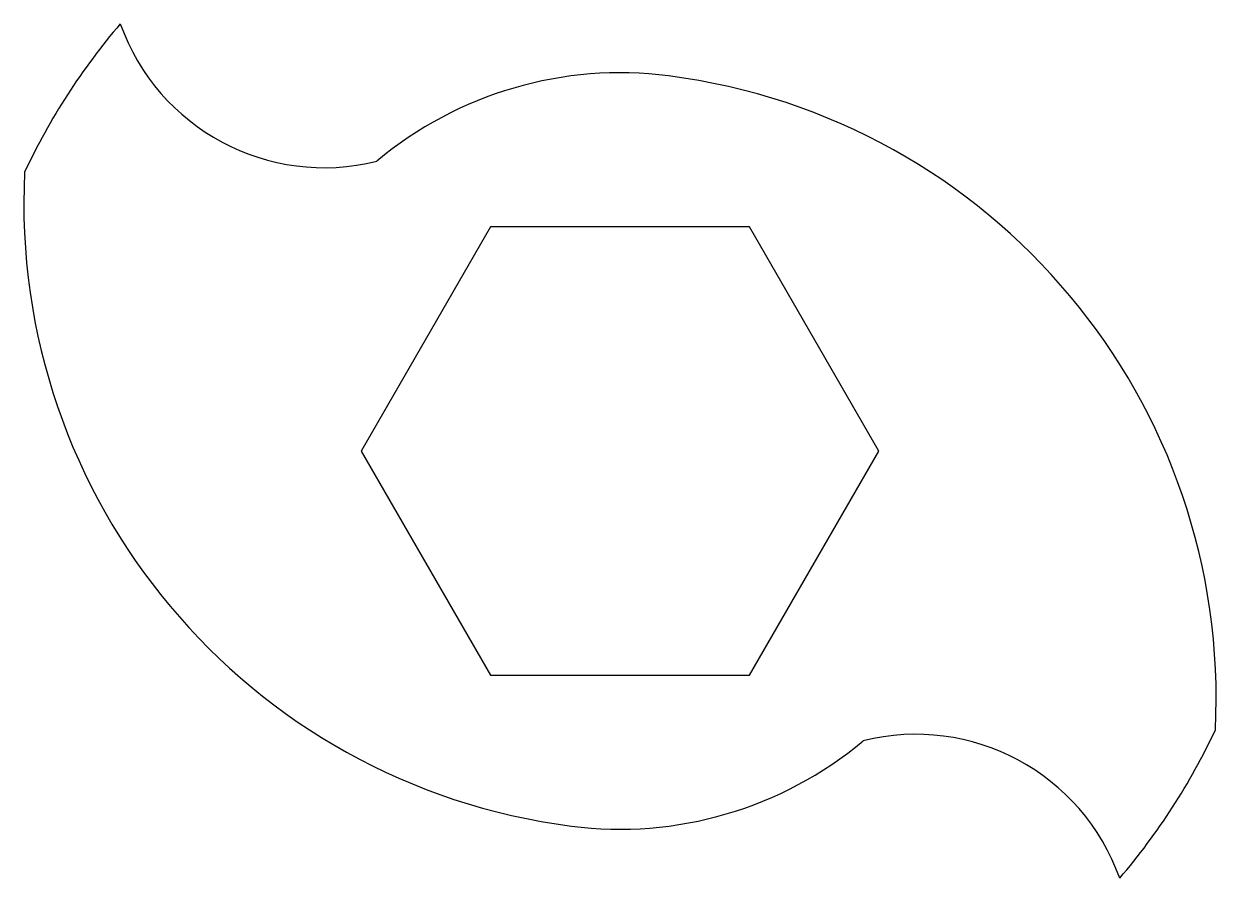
# Model space of a CAD drawing. Header units: millimetres. Extents: x 210.1 to 289.9, y 270 to 327.2.
import ezdxf

# ---------------------------------------------------------------- set-up
doc = ezdxf.new("R2010")
doc.units = ezdxf.units.MM

msp = doc.modelspace()

# ---------------------------------------------------------------- linework, layer by layer
at = {"color": 7, "linetype": 'Continuous', "lineweight": 25}
for p, q in [((241.34, 313.611), (232.679, 298.611)), ((258.66, 313.611), (241.34, 313.611)), ((267.321, 298.611), (258.66, 313.611)), ((232.679, 298.611), (241.34, 283.611)), ((258.66, 283.611), (267.321, 298.611)), ((241.34, 283.611), (258.66, 283.611))]:
    msp.add_line(p, q, dxfattribs=at)
for centre, radius, start, end in [((250, 298.611), 44, 139.46389, 154.89103), ((230.218, 332.077), 14.5, 199.62299, 283.99344), ((250, 298.611), 25.321, 82.63377, 130), ((247.857, 282.032), 42.037, 357.1475, 82.63377), ((252.143, 315.19), 42.037, 177.1475, 262.63377), ((269.782, 265.145), 14.5, 19.62299, 103.99344), ((250, 298.611), 44, 319.46389, 334.89103), ((250, 298.611), 25.321, 262.63377, 310)]:
    msp.add_arc(centre, radius, start, end, dxfattribs=at)

doc.saveas('drawing.dxf')
